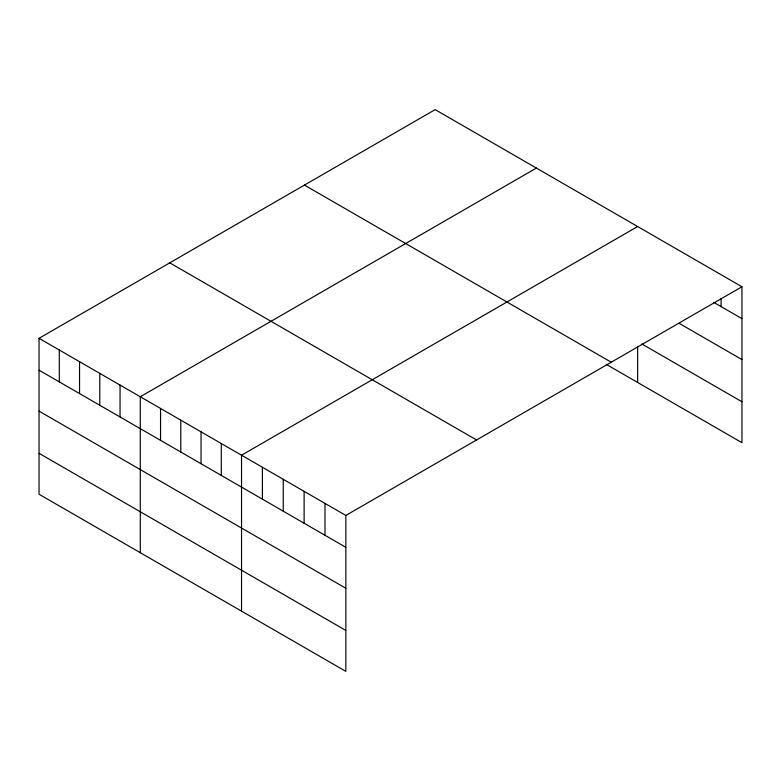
<?xml version="1.0" encoding="UTF-8"?>
<svg xmlns="http://www.w3.org/2000/svg" width="781" height="781" viewBox="0 0 781 781"><rect width="100%" height="100%" fill="white"/><g stroke="black" fill="none" stroke-linecap="round" stroke-linejoin="round"><path stroke-width="1.17" d="M39.05 338.31L345.846 515.44L345.846 671.377L39.05 494.246L39.05 338.31L435.154 109.623L741.95 286.754L741.95 442.69L606.251 364.346M536.391 168.071L140.297 396.758L140.297 552.704M637.638 226.529L241.534 455.216L241.534 611.152M345.846 515.44L741.95 286.754M713.785 302.384L741.95 318.638M679.363 323.441L741.95 359.582M641.806 343.943L741.95 401.756M304.434 185.087L611.24 362.218M169.76 262.846L476.566 439.967M39.05 370.194L345.846 547.325M39.05 411.138L345.846 588.269M39.05 453.312L345.846 630.443M721.088 298.332L721.088 306.591M637.638 346.344L637.638 382.465M324.984 503.394L324.984 535.278M304.121 491.347L304.121 523.241M283.259 479.3L283.259 511.194M262.396 467.253L262.396 499.147M221.287 443.52L221.287 475.414M201.039 431.834L201.039 463.719M180.792 420.139L180.792 452.033M160.544 408.453L160.544 440.338M120.049 385.072L120.049 416.956M99.792 373.377L99.792 405.271M79.545 361.691L79.545 393.575M59.297 349.995L59.297 381.889"/></g></svg>
